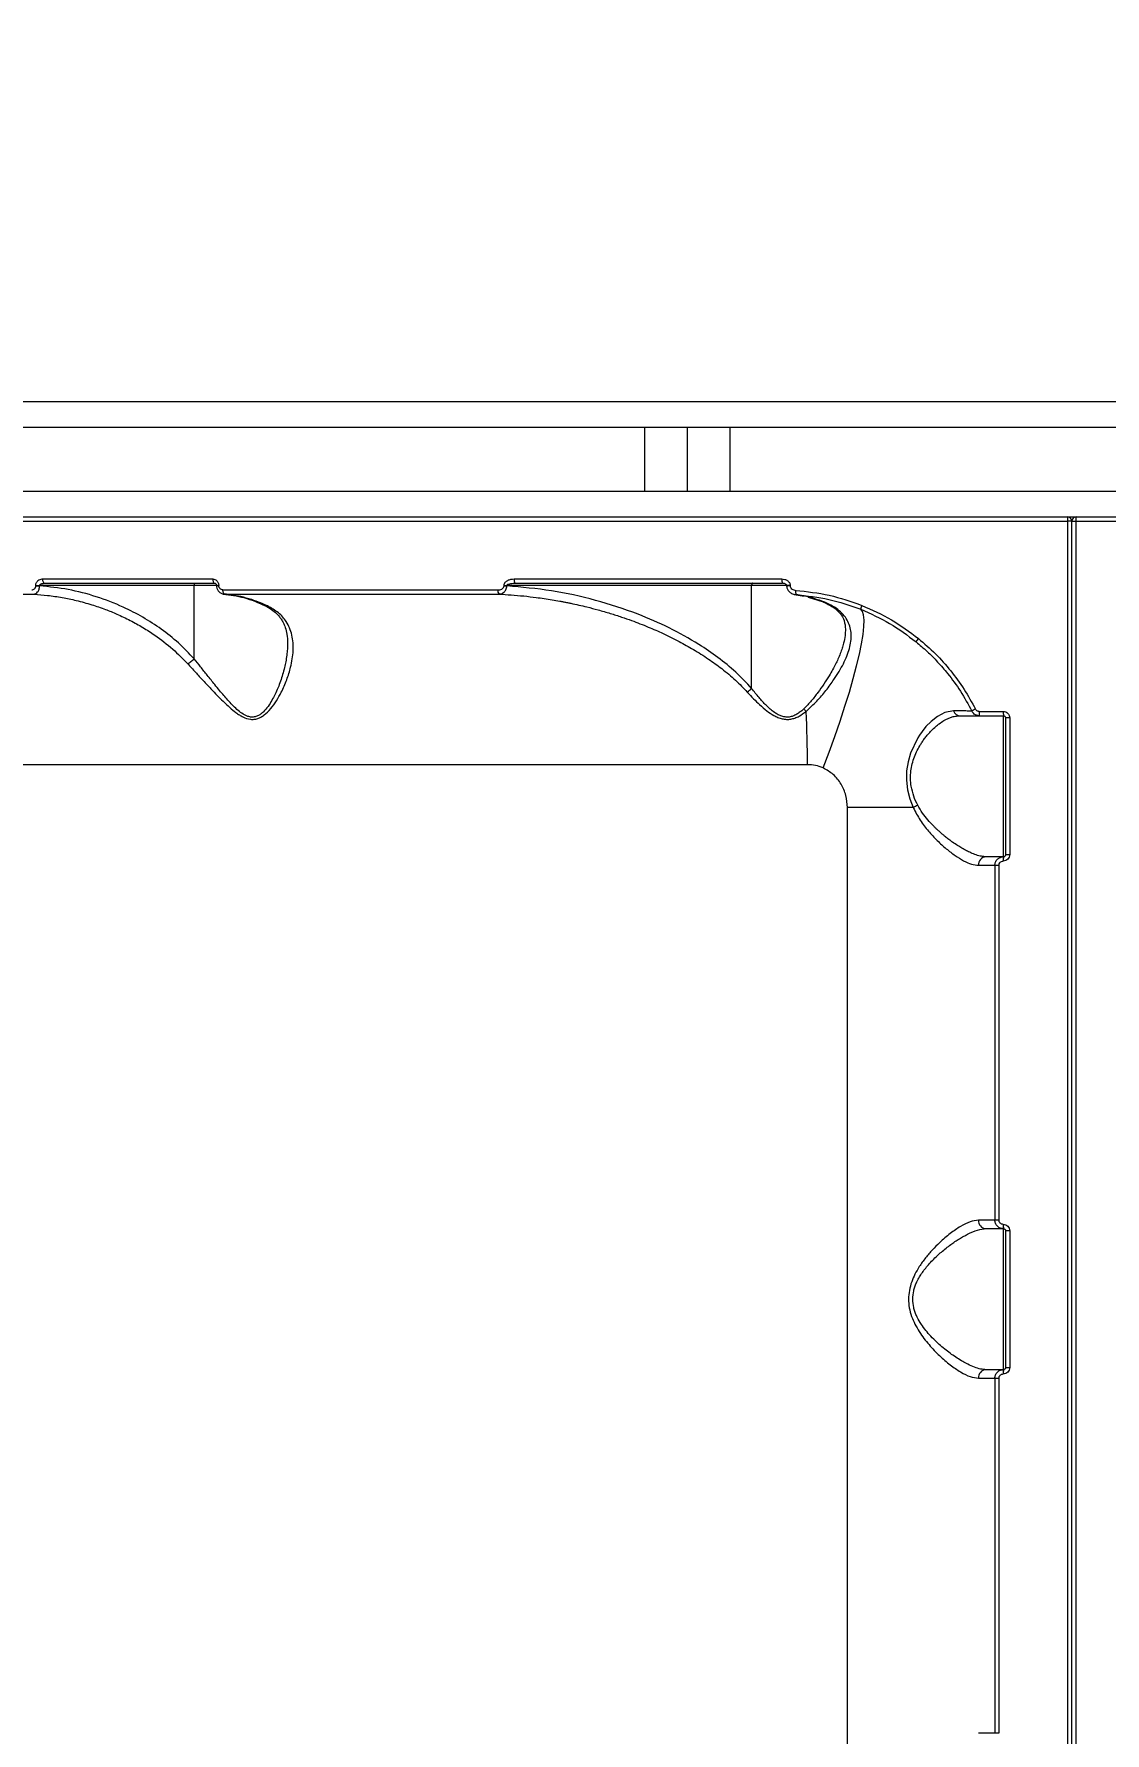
# Model space of a CAD drawing. Header units: millimetres. Extents: x -8045 to 6871, y -5915 to 5473.
# Drawn here: x -2169.6 to -1919, y 258.3 to 655.8 of the extents above; entities that cross this region are included whole.
import ezdxf

# ---------------------------------------------------------------- set-up
doc = ezdxf.new("R2010")
doc.units = ezdxf.units.MM
for name, color, linetype in [('DIKOM_ОБЪЕКТ', 7, 'Continuous'), ('DIKOM_РАЗМЕР_ЗОНА', 7, 'Continuous'), ('DIKOM_РАЗМЕР_ОБЪЕКТА', 7, 'Continuous')]:
    doc.layers.add(name, color=color, linetype=linetype)
doc.styles.add('style1', font='arial.ttf', dxfattribs={"width": 0.8})
doc.dimstyles.new('1-50', dxfattribs={"dimtxt": 300, "dimasz": 200, "dimexe": 100, "dimexo": 0, "dimgap": 100, "dimtad": 1, "dimtxsty": 'style1', "dimcen": 200, "dimclrd": 7, "dimclre": 7, "dimclrt": 7, "dimadec": 1, "dimazin": 2, "dimtfac": 1, "dimtmove": 0, "dimatfit": 2, "dimfxl": 0, "dimlwd": 25, "dimlwe": 18, "dimarcsym": 0})

# ---------------------------------------------------------------- blocks, each defined once
blk = doc.blocks.new('*D10')
at = {"layer": 'Defpoints', "color": 0, "linetype": 'Continuous', "transparency": 16777216}
for p in [(-1653.81, 3474.95), (-5616.46, -3083.4), (491.01, -3083.4)]:
    blk.add_point(p, dxfattribs=at)
at = {"layer": 'DIKOM_РАЗМЕР_ОБЪЕКТА', "color": 7, "linetype": 'Continuous', "lineweight": 18, "transparency": 16777216}
for p, q in [((-1653.81, 3474.95), (-5716.46, 3474.95)), ((491.01, -3083.4), (-5716.46, -3083.4))]:
    blk.add_line(p, q, dxfattribs=at)
at = {"layer": 'DIKOM_РАЗМЕР_ОБЪЕКТА', "color": 7, "linetype": 'Continuous', "lineweight": 25, "transparency": 16777216}
blk.add_line((-5616.46, 3274.95), (-5616.46, -2883.4), dxfattribs=at)
at = {"layer": 'DIKOM_РАЗМЕР_ОБЪЕКТА', "color": 7, "linetype": 'Continuous', "transparency": 16777216}
for points in [[(-5649.79, 3274.95), (-5583.12, 3274.95), (-5616.46, 3474.95)], [(-5649.79, -2883.4), (-5583.12, -2883.4), (-5616.46, -3083.4)]]:
    blk.add_solid(points, dxfattribs=at)
at = {"layer": 'DIKOM_РАЗМЕР_ОБЪЕКТА', "color": 7, "linetype": 'Continuous', "lineweight": 15, "transparency": 16777216, "insert": (-5869.63, -1326.86), "char_height": 300, "attachment_point": 5, "rotation": 90, "style": 'style1'}
blk.add_mtext('6550', dxfattribs=at)
blk = doc.blocks.new('*D12')
at = {"layer": 'Defpoints', "color": 0, "transparency": 16777216}
for p in [(-2189.61, 5472.65), (-7595.21, -5084.97), (-495.58, -5084.97)]:
    blk.add_point(p, dxfattribs=at)
at = {"layer": 'DIKOM_РАЗМЕР_ЗОНА', "color": 7, "lineweight": 18, "transparency": 16777216}
for p, q in [((-2189.61, 5472.65), (-7695.21, 5472.65)), ((-495.58, -5084.97), (-7695.21, -5084.97))]:
    blk.add_line(p, q, dxfattribs=at)
at = {"layer": 'DIKOM_РАЗМЕР_ЗОНА', "color": 7, "lineweight": 25, "transparency": 16777216}
blk.add_line((-7595.21, 5272.65), (-7595.21, -4884.97), dxfattribs=at)
at = {"layer": 'DIKOM_РАЗМЕР_ЗОНА', "color": 7, "transparency": 16777216}
for points in [[(-7628.55, 5272.65), (-7561.88, 5272.65), (-7595.21, 5472.65)], [(-7628.55, -4884.97), (-7561.88, -4884.97), (-7595.21, -5084.97)]]:
    blk.add_solid(points, dxfattribs=at)
at = {"layer": 'DIKOM_РАЗМЕР_ЗОНА', "color": 7, "transparency": 16777216, "insert": (-7848.38, -1452.59), "char_height": 300, "attachment_point": 5, "rotation": 90, "style": 'style1'}
blk.add_mtext('10550', dxfattribs=at)

msp = doc.modelspace()

# ---------------------------------------------------------------- linework, layer by layer
at = {"layer": 'DIKOM_ОБЪЕКТ', "color": 7, "linetype": 'Continuous', "lineweight": 15}
for p, q in [((-2266.813, 569.843), (-1586.813, 569.843)), ((-2187.076, 563.843), (-2026.813, 563.843)), ((-2026.813, 563.843), (-2026.813, 548.843)), ((-2026.813, 563.843), (-2016.813, 563.843)), ((-2016.813, 563.843), (-2016.813, 548.843)), ((-2016.813, 563.843), (-2006.813, 563.843)), ((-2006.813, 563.843), (-2006.813, 548.843)), ((-2006.813, 563.843), (-1846.813, 563.843)), ((-2187.076, 548.843), (-2026.813, 548.843)), ((-2026.813, 548.843), (-2016.813, 548.843)), ((-2016.813, 548.843), (-2006.813, 548.843)), ((-2006.813, 548.843), (-1846.813, 548.843)), ((-2346.813, 541.843), (-1927.815, 541.843)), ((-2326.813, 542.843), (-1526.813, 542.843)), ((-1927.815, 541.843), (-1927.815, 57.843)), ((-1927.313, 541.843), (-1927.815, 541.843)), ((-1926.813, 541.843), (-1927.313, 541.843)), ((-1926.813, 541.843), (-1926.313, 541.843)), ((-1926.813, 57.843), (-1926.813, 541.843)), ((-1926.313, 541.843), (-1925.811, 541.843)), ((-1925.811, 57.843), (-1925.811, 541.843)), ((-1925.811, 541.843), (-1506.813, 541.843)), ((-2235.48, 524.786), (-2169.648, 524.786)), ((-2169.22, 526.739), (-2169.22, 526.843)), ((-2169.22, 526.843), (-2168.32, 526.843)), ((-2169.22, 526.739), (-2168.32, 526.739)), ((-2132.166, 526.843), (-2168.32, 526.843)), ((-2168.32, 526.843), (-2168.32, 526.739)), ((-2167.698, 528.343), (-2127.835, 528.343)), ((-2132.166, 509.683), (-2132.166, 526.843)), ((-2126.943, 526.843), (-2132.166, 526.843)), ((-2126.943, 526.843), (-2126.943, 526.81)), ((-2126.943, 526.843), (-2126.418, 526.843)), ((-2126.943, 526.81), (-2126.418, 526.81)), ((-2126.418, 526.81), (-2126.418, 526.843)), ((-2125.446, 525.783), (-2061.125, 525.783)), ((-2125.008, 524.786), (-2125.394, 524.875)), ((-2125.008, 524.786), (-2060.828, 524.786)), ((-2059.665, 526.721), (-2059.665, 526.843)), ((-2059.665, 526.843), (-2059.018, 526.843)), ((-2059.665, 526.721), (-2059.018, 526.721)), ((-2001.729, 526.843), (-2059.018, 526.843)), ((-2059.018, 526.843), (-2059.018, 526.721)), ((-2057.325, 528.343), (-1994.659, 528.343)), ((-2001.729, 502.73), (-2001.729, 526.843)), ((-1993.56, 526.843), (-2001.729, 526.843)), ((-1993.56, 526.843), (-1993.56, 526.749)), ((-1992.717, 526.843), (-1993.56, 526.843)), ((-1992.717, 526.749), (-1993.56, 526.749)), ((-1992.717, 526.749), (-1992.717, 526.843)), ((-1991.774, 524.774), (-1991.343, 524.675)), ((-1991.758, 524.703), (-1989.476, 524.307)), ((-1988.493, 524.113), (-1985.019, 522.97)), ((-2132.166, 509.679), (-2132.166, 509.683)), ((-1948.478, 497.343), (-1942.851, 497.343)), ((-1948.426, 496.343), (-1942.813, 496.343)), ((-1942.813, 463.343), (-1942.813, 496.343)), ((-1941.348, 495.843), (-1942.313, 495.843)), ((-1942.313, 495.843), (-1942.313, 463.843)), ((-1941.348, 495.843), (-1941.348, 463.843)), ((-1988.661, 484.893), (-2308.813, 484.893)), ((-1979.315, 124.843), (-1979.315, 474.843)), ((-1963.906, 474.843), (-1979.315, 474.843)), ((-1948.67, 461.343), (-1944.813, 461.343)), ((-1944.813, 461.343), (-1943.853, 461.343)), ((-1944.813, 461.343), (-1944.813, 378.343)), ((-1943.853, 461.343), (-1943.853, 378.343)), ((-1942.313, 463.843), (-1941.348, 463.843)), ((-1944.813, 378.343), (-1948.67, 378.343)), ((-1943.853, 378.343), (-1944.813, 378.343)), ((-1942.813, 343.343), (-1942.813, 376.343)), ((-1941.348, 375.843), (-1942.313, 375.843)), ((-1942.313, 375.843), (-1942.313, 343.843)), ((-1941.348, 375.843), (-1941.348, 343.843)), ((-1942.313, 343.843), (-1941.348, 343.843)), ((-1948.67, 341.343), (-1944.813, 341.343)), ((-1944.813, 341.343), (-1943.853, 341.343)), ((-1944.813, 341.343), (-1944.813, 258.343)), ((-1943.853, 341.343), (-1943.853, 258.343)), ((-1944.813, 258.343), (-1948.67, 258.343)), ((-1943.853, 258.343), (-1944.813, 258.343))]:
    msp.add_line(p, q, dxfattribs=at)
at = {"layer": 'DIKOM_ОБЪЕКТ', "color": 7, "linetype": 'Continuous', "lineweight": 15, "flags": 128}
for points in [[(-2167.698, 528.343), (-2167.687, 528.148), (-2167.654, 527.96), (-2167.601, 527.787), (-2167.53, 527.636), (-2167.443, 527.511), (-2167.344, 527.419), (-2167.237, 527.362), (-2167.125, 527.343)], [(-2127.835, 528.343), (-2127.825, 528.148), (-2127.798, 527.96), (-2127.754, 527.787), (-2127.695, 527.636), (-2127.622, 527.511), (-2127.539, 527.419), (-2127.449, 527.362), (-2127.356, 527.343)], [(-2125.008, 524.786), (-2125.095, 524.817), (-2125.178, 524.881), (-2125.254, 524.978), (-2125.319, 525.102), (-2125.373, 525.25), (-2125.413, 525.417), (-2125.438, 525.597), (-2125.446, 525.783)], [(-2057.325, 528.343), (-2057.319, 528.148), (-2057.301, 527.96), (-2057.272, 527.787), (-2057.234, 527.636), (-2057.186, 527.511), (-2057.133, 527.419), (-2057.075, 527.362), (-2057.014, 527.343)], [(-2001.564, 527.343), (-2001.596, 527.333), (-2001.627, 527.305), (-2001.656, 527.258), (-2001.681, 527.196), (-2001.702, 527.12), (-2001.717, 527.034), (-2001.726, 526.94), (-2001.729, 526.843)], [(-1985.019, 484.133), (-1983.612, 487.827), (-1982.28, 491.484), (-1981.034, 495.069), (-1979.889, 498.546), (-1978.854, 501.88), (-1977.94, 505.04), (-1977.156, 507.993), (-1976.51, 510.71), (-1976.008, 513.165), (-1975.655, 515.333), (-1975.455, 517.193), (-1975.409, 518.727), (-1975.519, 519.92), (-1975.782, 520.759), (-1976.197, 521.236)], [(-1985.017, 522.969), (-1984.886, 522.919), (-1984.635, 522.889)], [(-1954.501, 497.468), (-1956.505, 497.1), (-1958.259, 496.196), (-1959.748, 495.015), (-1960.935, 493.786), (-1961.827, 492.669), (-1962.446, 491.779), (-1962.808, 491.203), (-1962.899, 491.053), (-1962.922, 491.014), (-1962.928, 491.003), (-1962.93, 491.001), (-1962.93, 491), (-1962.93, 490.999), (-1962.93, 490.999), (-1962.93, 490.999), (-1962.93, 490.999), (-1962.93, 490.999), (-1962.93, 490.999), (-1964.546, 487.56), (-1965.129, 485.577), (-1965.476, 483.46), (-1965.53, 481.254), (-1965.265, 479.04), (-1964.701, 476.882), (-1963.906, 474.843)]]:
    msp.add_lwpolyline(points, dxfattribs=at)
at = {"layer": 'DIKOM_ОБЪЕКТ', "color": 7, "linetype": 'Continuous', "lineweight": 15}
for centre, radius, start, end in [((-1827.433, 542.103), 100.382, 179.57801, 180.14878), ((-1927.813, 541.843), 1, 0, 90), ((-1925.813, 541.843), 1, 90, 180), ((-2026.192, 542.103), 100.382, 359.85122, 0.42199), ((-2059.98, 525.58), 1.162, 169.97051, 223.14125), ((-1992.99, 528.099), 1.686, 171.69514, 206.65639), ((-1989.481, 525.321), 1.97, 169.7938, 199.13796), ((-1973.818, 521.079), 2.384, 152.93166, 176.21693), ((-1960.105, 511.989), 3.551, 137.19452, 152.54473), ((-2007.711, 508.864), 8.568, 305.40457, 314.27913), ((-1984.537, 501.554), 6.106, 215.6658, 223.25379), ((-2224.978, 485.015), 236.318, 359.97034, 2.99695), ((-1952.858, 498.103), 1.761, 201.14767, 268.1628), ((-1945.202, 489.153), 9.681, 115.51025, 121.14858), ((-1943.588, 497.094), 4.896, 177.08453, 188.82489), ((-1936.271, 497.094), 6.585, 177.83341, 186.54922), ((-1959.96, 468.492), 7.477, 112.83033, 121.85716), ((-1946.762, 461.434), 1.911, 93.04374, 182.75318), ((-1936.272, 462.592), 6.584, 173.45013, 182.16697), ((-1946.762, 378.251), 1.911, 177.24582, 266.95726), ((-1936.273, 377.094), 6.583, 177.83234, 186.55055), ((-1946.762, 341.434), 1.911, 93.04451, 182.75327), ((-1936.272, 342.592), 6.584, 173.45015, 182.16708)]:
    msp.add_arc(centre, radius, start, end, dxfattribs=at)
for points, knots in [([(-2170.185, 525.783), (-2170.071, 525.794), (-2169.842, 525.816), (-2169.577, 525.974), (-2169.403, 526.16), (-2169.302, 526.332), (-2169.232, 526.528), (-2169.224, 526.669), (-2169.22, 526.739)], [0, 0, 0, 0, 0.2487672, 0.4982699, 0.6262962, 0.7492527, 0.8753061, 1, 1, 1, 1]), ([(-2169.648, 524.786), (-2169.497, 524.813), (-2169.188, 524.87), (-2168.835, 525.202), (-2168.599, 525.578), (-2168.454, 525.924), (-2168.351, 526.318), (-2168.33, 526.598), (-2168.32, 526.739)], [0, 0, 0, 0, 0.232347, 0.4741847, 0.6010994, 0.7316448, 0.8645997, 1, 1, 1, 1]), ([(-2169.648, 524.786), (-2168.59, 524.704), (-2166.374, 524.532), (-2163.078, 524.033), (-2159.615, 523.313), (-2156.246, 522.389), (-2153.074, 521.3), (-2150.069, 520.078), (-2147.135, 518.68), (-2144.173, 517.031), (-2140.809, 514.855), (-2137.215, 512.107), (-2134.814, 509.664), (-2133.669, 508.5)], [0, 0, 0, 0, 0.0794204, 0.1663987, 0.2491837, 0.3436995, 0.4269135, 0.4989166, 0.5848865, 0.6680879, 0.7497659, 0.8807269, 1, 1, 1, 1]), ([(-2169.22, 526.843), (-2169.213, 526.952), (-2169.199, 527.173), (-2169.088, 527.478), (-2168.926, 527.748), (-2168.653, 528.038), (-2168.238, 528.289), (-2167.878, 528.325), (-2167.698, 528.343)], [0, 0, 0, 0, 0.1238227, 0.250597, 0.37327, 0.50156, 0.7509902, 1, 1, 1, 1]), ([(-2168.32, 526.843), (-2168.318, 526.867), (-2168.312, 526.917), (-2168.254, 527.02), (-2168.091, 527.155), (-2167.703, 527.308), (-2167.356, 527.329), (-2167.125, 527.343)], [0, 0, 0, 0, 0.0515158, 0.1084735, 0.2507366, 0.5004366, 1, 1, 1, 1]), ([(-2132.166, 509.679), (-2133.369, 510.939), (-2135.765, 513.447), (-2139.825, 516.651), (-2144.143, 519.45), (-2149.205, 522.061), (-2155.037, 524.301), (-2161.602, 526.017), (-2166.084, 526.499), (-2168.32, 526.739)], [0, 0, 0, 0, 0.1253589, 0.2497317, 0.3744929, 0.5004037, 0.6664966, 0.8335811, 1, 1, 1, 1]), ([(-2167.125, 527.343), (-2160.669, 527.343), (-2147.757, 527.343), (-2134.157, 527.343), (-2127.356, 527.343)], [0, 0, 0, 0, 0.5000009, 1, 1, 1, 1]), ([(-2132.003, 527.343), (-2132.025, 527.335), (-2132.067, 527.32), (-2132.12, 527.204), (-2132.158, 527.039), (-2132.163, 526.908), (-2132.166, 526.843)], [0, 0, 0, 0, 0.2499934, 0.5000075, 0.750009, 1, 1, 1, 1]), ([(-2127.835, 528.343), (-2127.656, 528.322), (-2127.298, 528.28), (-2126.905, 528.002), (-2126.662, 527.703), (-2126.525, 527.438), (-2126.435, 527.148), (-2126.424, 526.944), (-2126.418, 526.843)], [0, 0, 0, 0, 0.2500129, 0.4992082, 0.6251713, 0.7495165, 0.8750467, 1, 1, 1, 1]), ([(-2127.532, 527.413), (-2127.448, 527.401), (-2127.285, 527.378), (-2127.089, 527.241), (-2126.963, 527.056), (-2126.95, 526.914), (-2126.943, 526.843)], [0, 0, 0, 0, 0.2746218, 0.5302939, 0.7654114, 1, 1, 1, 1]), ([(-2126.943, 526.81), (-2126.923, 526.598), (-2126.883, 526.16), (-2126.55, 525.554), (-2126.034, 525.055), (-2125.593, 524.907), (-2125.369, 524.832)], [0, 0, 0, 0, 0.2305262, 0.4766608, 0.7338579, 1, 1, 1, 1]), ([(-2125.446, 525.783), (-2125.569, 525.797), (-2125.814, 525.826), (-2126.083, 526.018), (-2126.25, 526.222), (-2126.344, 526.403), (-2126.407, 526.601), (-2126.414, 526.74), (-2126.418, 526.81)], [0, 0, 0, 0, 0.2499364, 0.4991617, 0.6254183, 0.7495326, 0.8753945, 1, 1, 1, 1]), ([(-2125.361, 524.798), (-2123.735, 524.596), (-2120.358, 524.178), (-2117.145, 522.779), (-2115.479, 522.054)], [0, 0, 0, 0, 0.481696, 1, 1, 1, 1]), ([(-2115.011, 522.027), (-2115.546, 522.271), (-2116.764, 522.826), (-2118.85, 523.58), (-2121.138, 524.206), (-2123.246, 524.602), (-2124.495, 524.732), (-2125.008, 524.786)], [0, 0, 0, 0, 0.1659241, 0.3773745, 0.6331773, 0.8496452, 1, 1, 1, 1]), ([(-2061.125, 525.783), (-2060.969, 525.791), (-2060.658, 525.808), (-2060.279, 525.936), (-2060.006, 526.1), (-2059.828, 526.267), (-2059.692, 526.475), (-2059.674, 526.641), (-2059.665, 526.721)], [0, 0, 0, 0, 0.2485427, 0.4980224, 0.6296769, 0.7488727, 0.8788334, 1, 1, 1, 1]), ([(-2060.828, 524.786), (-2060.639, 524.809), (-2060.251, 524.858), (-2059.791, 525.135), (-2059.458, 525.471), (-2059.236, 525.812), (-2059.064, 526.236), (-2059.034, 526.557), (-2059.018, 526.721)], [0, 0, 0, 0, 0.219802, 0.450713, 0.574974, 0.7070867, 0.8496705, 1, 1, 1, 1]), ([(-2060.828, 524.786), (-2059.892, 524.735), (-2057.957, 524.631), (-2055.051, 524.371), (-2051.853, 524.001), (-2049.039, 523.584), (-2047.076, 523.241), (-2046.209, 523.081), (-2045.827, 523.007), (-2045.439, 522.935), (-2045.179, 522.877), (-2045.046, 522.856), (-2045.039, 522.854), (-2045.017, 522.85), (-2044.934, 522.833), (-2044.612, 522.769), (-2043.041, 522.445), (-2040.657, 521.905), (-2037.575, 521.101), (-2034.863, 520.316), (-2032.249, 519.479), (-2029.276, 518.44), (-2026.037, 517.182), (-2022.328, 515.556), (-2018.8, 513.813), (-2015.246, 511.829), (-2011.905, 509.715), (-2008.601, 507.316), (-2005.531, 504.768), (-2003.647, 502.813), (-2002.747, 501.88)], [0, 0, 0, 0, 0.0443908, 0.0917353, 0.1380758, 0.1967856, 0.2262663, 0.2323181, 0.2384539, 0.244676, 0.2509841, 0.2509955, 0.251074, 0.2512845, 0.2520642, 0.2550695, 0.2668444, 0.3278528, 0.3705331, 0.4172074, 0.4610559, 0.4999176, 0.565543, 0.6245757, 0.6901526, 0.7500624, 0.8151014, 0.8747085, 0.940202, 1, 1, 1, 1]), ([(-2059.665, 526.843), (-2059.661, 526.908), (-2059.653, 527.041), (-2059.572, 527.293), (-2059.324, 527.681), (-2058.79, 528.053), (-2058.073, 528.299), (-2057.574, 528.328), (-2057.325, 528.343)], [0, 0, 0, 0, 0.0621813, 0.1260168, 0.2514023, 0.5007848, 0.7504651, 1, 1, 1, 1]), ([(-2059.018, 526.843), (-2059.017, 526.856), (-2059.014, 526.884), (-2058.983, 526.943), (-2058.859, 527.057), (-2058.545, 527.178), (-2057.91, 527.314), (-2057.372, 527.331), (-2057.014, 527.343)], [0, 0, 0, 0, 0.0186342, 0.0391379, 0.0905055, 0.2500046, 0.5002653, 1, 1, 1, 1]), ([(-2001.729, 502.73), (-2002.941, 504.025), (-2005.391, 506.644), (-2009.574, 510.022), (-2014.748, 513.567), (-2020.984, 517.009), (-2029.059, 520.535), (-2038.243, 523.505), (-2048.528, 525.785), (-2055.518, 526.409), (-2059.018, 526.721)], [0, 0, 0, 0, 0.0819744, 0.1657279, 0.2500106, 0.3755459, 0.500262, 0.6658807, 0.8326613, 1, 1, 1, 1]), ([(-2057.014, 527.343), (-2050.178, 527.343), (-2036.506, 527.343), (-2015.63, 527.343), (-2001.541, 527.343), (-1994.497, 527.343)], [0, 0, 0, 0, 0.3333142, 0.6666809, 1, 1, 1, 1]), ([(-1994.659, 528.343), (-1994.434, 528.326), (-1993.986, 528.291), (-1993.461, 528.049), (-1993.109, 527.764), (-1992.896, 527.496), (-1992.747, 527.186), (-1992.727, 526.957), (-1992.717, 526.843)], [0, 0, 0, 0, 0.2492852, 0.4985392, 0.6273814, 0.7492887, 0.8745301, 1, 1, 1, 1]), ([(-1994.557, 527.413), (-1994.413, 527.39), (-1994.143, 527.347), (-1993.847, 527.204), (-1993.678, 527.065), (-1993.603, 526.976), (-1993.569, 526.907), (-1993.56, 526.865), (-1993.56, 526.85), (-1993.56, 526.843)], [0, 0, 0, 0, 0.3557669, 0.667579, 0.7932993, 0.8887601, 0.9519167, 0.9758627, 1, 1, 1, 1]), ([(-1993.56, 526.749), (-1993.544, 526.576), (-1993.508, 526.171), (-1993.172, 525.564), (-1992.563, 525.009), (-1992.026, 524.83), (-1991.743, 524.736)], [0, 0, 0, 0, 0.1768583, 0.4169608, 0.6928252, 1, 1, 1, 1]), ([(-1992.717, 526.749), (-1992.71, 526.673), (-1992.697, 526.517), (-1992.563, 526.233), (-1992.289, 525.951), (-1991.875, 525.735), (-1991.572, 525.692), (-1991.42, 525.67)], [0, 0, 0, 0, 0.122747, 0.2512065, 0.5009047, 0.750262, 1, 1, 1, 1]), ([(-1991.42, 525.67), (-1988.778, 525.39), (-1983.493, 524.829), (-1978.458, 523.052), (-1975.941, 522.164)], [0, 0, 0, 0, 0.4999999, 1, 1, 1, 1]), ([(-2133.669, 508.5), (-2133.075, 507.852), (-2131.88, 506.549), (-2130.066, 504.576), (-2128.368, 502.753), (-2126.822, 501.132), (-2125.366, 499.668), (-2123.922, 498.312), (-2122.635, 497.249), (-2121.6, 496.533), (-2120.485, 495.895), (-2119.305, 495.486), (-2118.12, 495.475), (-2117.286, 495.664), (-2116.501, 496.02), (-2115.435, 496.731), (-2114.181, 498.013), (-2112.88, 499.843), (-2111.597, 502.124), (-2110.445, 504.766), (-2109.63, 507.39), (-2109.173, 509.652), (-2108.976, 511.551), (-2108.991, 513.417), (-2109.25, 515.202), (-2109.78, 516.869), (-2110.519, 518.273), (-2111.417, 519.437), (-2112.74, 520.748), (-2114.101, 521.514), (-2115.011, 522.027)], [0, 0, 0, 0, 0.0414693, 0.0834117, 0.1246537, 0.1569922, 0.1872219, 0.2206032, 0.2496181, 0.2661071, 0.2811092, 0.3124969, 0.3280552, 0.3440087, 0.3590839, 0.3755953, 0.4150538, 0.4578417, 0.5006764, 0.5629603, 0.6249171, 0.6667756, 0.7084904, 0.7497057, 0.7931825, 0.8347097, 0.8746291, 0.9063807, 0.937352, 1, 1, 1, 1]), ([(-2115.572, 522.079), (-2115.04, 521.798), (-2114.017, 521.258), (-2112.958, 520.359), (-2112.24, 519.569), (-2111.73, 518.857), (-2111.264, 518.05), (-2110.796, 516.912), (-2110.398, 515.338), (-2110.343, 514.028), (-2110.313, 513.308)], [0, 0, 0, 0, 0.1420638, 0.2731553, 0.3722516, 0.4427818, 0.5317638, 0.6545307, 0.8100804, 1, 1, 1, 1]), ([(-2115.538, 522.087), (-2115.533, 522.083), (-2115.457, 522.03), (-2115.279, 522.001), (-2115.098, 522.019), (-2115.011, 522.027)], [0, 0, 0, 0, 0.0354197, 0.5343008, 1, 1, 1, 1]), ([(-1984.635, 522.889), (-1985.736, 523.3), (-1987.938, 524.119), (-1990.208, 524.49), (-1991.343, 524.675)], [0, 0, 0, 0, 0.5003665, 1, 1, 1, 1]), ([(-1991.343, 524.675), (-1988.756, 524.4), (-1983.585, 523.85), (-1978.659, 522.108), (-1976.197, 521.236)], [0, 0, 0, 0, 0.5000398, 1, 1, 1, 1]), ([(-1988.984, 497.37), (-1988.129, 498.158), (-1986.425, 499.729), (-1984.3, 502.275), (-1982.122, 505.219), (-1980.138, 508.541), (-1978.703, 512.112), (-1978.327, 514.894), (-1978.61, 516.95), (-1979.136, 518.396), (-1979.99, 519.734), (-1981.189, 520.94), (-1982.709, 522.017), (-1983.992, 522.598), (-1984.635, 522.889)], [0, 0, 0, 0, 0.0840991, 0.1677807, 0.2511688, 0.3756199, 0.5002055, 0.6249123, 0.6871347, 0.7497606, 0.8121201, 0.8747298, 0.9373034, 1, 1, 1, 1]), ([(-1985.019, 522.97), (-1984.183, 522.577), (-1982.5, 521.787), (-1980.937, 520.31), (-1979.948, 518.634), (-1979.831, 517.263), (-1979.772, 516.569)], [0, 0, 0, 0, 0.2439164, 0.491012, 0.7425867, 1, 1, 1, 1]), ([(-1976.197, 521.236), (-1973.899, 520.216), (-1969.302, 518.174), (-1965.271, 515.142), (-1963.256, 513.626)], [0, 0, 0, 0, 0.5000068, 1, 1, 1, 1]), ([(-1975.941, 522.164), (-1973.592, 521.123), (-1968.893, 519.041), (-1964.771, 515.948), (-1962.71, 514.402)], [0, 0, 0, 0, 0.4999993, 1, 1, 1, 1]), ([(-2110.317, 513.323), (-2110.324, 512.865), (-2110.339, 511.947), (-2110.489, 510.491), (-2110.716, 509.051), (-2111.042, 507.522), (-2111.446, 506.009), (-2111.954, 504.434), (-2112.551, 502.86), (-2113.224, 501.354), (-2113.997, 499.881), (-2114.859, 498.515), (-2115.758, 497.417), (-2116.604, 496.69), (-2117.327, 496.257), (-2118.114, 496.011), (-2118.962, 496.005), (-2119.947, 496.277), (-2121.032, 496.893), (-2122.17, 497.818), (-2123.253, 498.871), (-2124.276, 499.973), (-2125.262, 501.104), (-2126.278, 502.315), (-2127.561, 503.886), (-2129.039, 505.738), (-2130.646, 507.766), (-2131.663, 509.049), (-2132.166, 509.683)], [0, 0, 0, 0, 0.0414966, 0.0831463, 0.1285161, 0.1672036, 0.2150622, 0.2584147, 0.3019507, 0.3501332, 0.3891558, 0.4326059, 0.4764043, 0.4998049, 0.5204676, 0.5428796, 0.5643489, 0.5851807, 0.6181209, 0.6520257, 0.6860446, 0.7205366, 0.7532602, 0.7865507, 0.8261853, 0.8886529, 0.9449941, 1, 1, 1, 1]), ([(-1979.784, 516.598), (-1979.797, 516.107), (-1979.826, 515.035), (-1980.134, 513.527), (-1980.541, 512.107), (-1980.984, 510.867), (-1981.506, 509.625), (-1982.103, 508.368), (-1982.779, 507.082), (-1983.673, 505.532), (-1984.808, 503.747), (-1986.204, 501.783), (-1987.729, 499.828), (-1988.907, 498.606), (-1989.497, 497.994)], [0, 0, 0, 0, 0.0878152, 0.1914636, 0.2561029, 0.3235042, 0.3936859, 0.4553381, 0.5225682, 0.5953803, 0.6963869, 0.797738, 0.8987182, 1, 1, 1, 1]), ([(-1963.256, 513.626), (-1962.39, 512.892), (-1960.634, 511.405), (-1958.168, 508.918), (-1955.513, 505.851), (-1952.738, 502.068), (-1951.068, 499.009), (-1950.21, 497.439)], [0, 0, 0, 0, 0.1627794, 0.3298999, 0.5013857, 0.744012, 1, 1, 1, 1]), ([(-1962.71, 514.402), (-1961.357, 513.235), (-1958.652, 510.903), (-1955.102, 506.887), (-1951.929, 502.576), (-1950.224, 499.453), (-1949.372, 497.891)], [0, 0, 0, 0, 0.250712, 0.5013196, 0.7506733, 1, 1, 1, 1]), ([(-2133.669, 508.5), (-2133.557, 508.567), (-2133.329, 508.702), (-2132.935, 508.994), (-2132.534, 509.326), (-2132.288, 509.563), (-2132.166, 509.679)], [0, 0, 0, 0, 0.2457916, 0.4999757, 0.7542193, 1, 1, 1, 1]), ([(-2002.747, 501.88), (-2002.262, 501.356), (-2001.333, 500.352), (-1999.808, 498.863), (-1998.255, 497.521), (-1996.801, 496.523), (-1995.6, 495.93), (-1994.6, 495.599), (-1993.579, 495.455), (-1992.556, 495.524), (-1991.567, 495.794), (-1990.33, 496.355), (-1989.518, 496.968), (-1988.984, 497.37)], [0, 0, 0, 0, 0.1303945, 0.2497841, 0.3846434, 0.4985844, 0.5640631, 0.6239005, 0.6868311, 0.7491257, 0.8092725, 0.8746312, 1, 1, 1, 1]), ([(-1989.497, 497.994), (-1989.727, 497.781), (-1990.187, 497.354), (-1990.966, 496.784), (-1991.805, 496.328), (-1992.724, 496.04), (-1993.521, 495.995), (-1994.17, 496.084), (-1994.789, 496.246), (-1995.55, 496.576), (-1996.834, 497.375), (-1998.347, 498.74), (-2000.091, 500.659), (-2001.161, 502.012), (-2001.729, 502.73)], [0, 0, 0, 0, 0.0628058, 0.1254875, 0.1916232, 0.2509314, 0.3130947, 0.3445777, 0.3769168, 0.4357185, 0.5021094, 0.6647981, 0.8221297, 1, 1, 1, 1]), ([(-1950.21, 497.439), (-1950.263, 497.44), (-1950.37, 497.442), (-1951.233, 497.448), (-1952.547, 497.456), (-1953.848, 497.464), (-1954.501, 497.468)], [0, 0, 0, 0, 0.2512208, 0.5016612, 0.7500703, 1, 1, 1, 1]), ([(-1948.426, 496.343), (-1948.657, 496.366), (-1949.088, 496.409), (-1949.618, 496.709), (-1949.987, 497.058), (-1950.141, 497.321), (-1950.21, 497.439)], [0, 0, 0, 0, 0.3140427, 0.5854619, 0.8141539, 1, 1, 1, 1]), ([(-1948.478, 497.343), (-1948.57, 497.35), (-1948.754, 497.365), (-1949.008, 497.481), (-1949.228, 497.654), (-1949.324, 497.812), (-1949.372, 497.891)], [0, 0, 0, 0, 0.2509203, 0.5003438, 0.7503236, 1, 1, 1, 1]), ([(-1942.851, 497.343), (-1942.654, 497.32), (-1942.26, 497.275), (-1941.764, 496.929), (-1941.415, 496.433), (-1941.37, 496.04), (-1941.348, 495.843)], [0, 0, 0, 0, 0.2505838, 0.5002434, 0.7500283, 1, 1, 1, 1]), ([(-1964.396, 479.843), (-1964.47, 480.44), (-1964.619, 481.638), (-1964.506, 483.408), (-1964.174, 485.13), (-1963.65, 486.747), (-1962.98, 488.258), (-1962.314, 489.45), (-1961.691, 490.416), (-1961.118, 491.21), (-1960.434, 492.062), (-1959.606, 492.968), (-1958.716, 493.801), (-1957.738, 494.578), (-1956.713, 495.25), (-1955.703, 495.751), (-1954.727, 496.096), (-1953.836, 496.303), (-1953.211, 496.33), (-1952.915, 496.343)], [0, 0, 0, 0, 0.0623328, 0.1250557, 0.1852507, 0.2504926, 0.3130044, 0.3752675, 0.4139345, 0.4556706, 0.5004939, 0.5583341, 0.6248617, 0.6778265, 0.7500127, 0.8243231, 0.8744457, 0.9404656, 1, 1, 1, 1]), ([(-1952.915, 496.343), (-1952.233, 496.343), (-1950.871, 496.343), (-1949.496, 496.343), (-1948.592, 496.343), (-1948.481, 496.343), (-1948.426, 496.343)], [0, 0, 0, 0, 0.249514, 0.4982194, 0.7486999, 1, 1, 1, 1]), ([(-1942.813, 496.343), (-1942.774, 496.34), (-1942.701, 496.335), (-1942.578, 496.291), (-1942.472, 496.218), (-1942.394, 496.121), (-1942.331, 496.005), (-1942.32, 495.907), (-1942.313, 495.843)], [0, 0, 0, 0, 0.1476902, 0.2804467, 0.5003543, 0.6294573, 0.755835, 1, 1, 1, 1]), ([(-1985.019, 484.133), (-1985.605, 484.354), (-1986.781, 484.798), (-1988.033, 484.861), (-1988.661, 484.893)], [0, 0, 0, 0, 0.4987496, 1, 1, 1, 1]), ([(-1979.315, 474.843), (-1979.388, 475.806), (-1979.532, 477.732), (-1980.705, 480.404), (-1982.501, 482.72), (-1984.179, 483.662), (-1985.019, 484.133)], [0, 0, 0, 0, 0.2497493, 0.4995704, 0.7493102, 1, 1, 1, 1]), ([(-1962.861, 475.383), (-1963.2, 476.087), (-1963.878, 477.496), (-1964.223, 479.059), (-1964.396, 479.843)], [0, 0, 0, 0, 0.4991659, 1, 1, 1, 1]), ([(-1963.906, 474.843), (-1963.394, 473.841), (-1962.371, 471.839), (-1960.383, 469.321), (-1958.31, 467.094), (-1956.19, 465.18), (-1954.098, 463.578), (-1952.105, 462.353), (-1950.243, 461.514), (-1949.195, 461.4), (-1948.67, 461.343)], [0, 0, 0, 0, 0.1255201, 0.2508034, 0.3751274, 0.5003528, 0.6252704, 0.7505247, 0.8751656, 1, 1, 1, 1]), ([(-1946.863, 463.343), (-1947.22, 463.365), (-1947.935, 463.409), (-1949.152, 463.748), (-1950.332, 464.213), (-1951.471, 464.766), (-1952.497, 465.334), (-1953.582, 466), (-1954.412, 466.56), (-1955.029, 467.001), (-1955.397, 467.27), (-1955.916, 467.662), (-1956.386, 468.033), (-1956.739, 468.321), (-1957.023, 468.556), (-1957.441, 468.91), (-1958.017, 469.422), (-1958.564, 469.93), (-1959.402, 470.743), (-1960.488, 471.909), (-1961.806, 473.544), (-1962.507, 474.765), (-1962.861, 475.383)], [0, 0, 0, 0, 0.0822711, 0.1650637, 0.2495174, 0.3099105, 0.3747599, 0.4330561, 0.4996561, 0.5177723, 0.5386954, 0.5624277, 0.6062499, 0.6187131, 0.6225811, 0.6546892, 0.6901744, 0.7216985, 0.7492621, 0.8365988, 0.917354, 1, 1, 1, 1]), ([(-1942.813, 463.343), (-1942.862, 463.343), (-1942.959, 463.343), (-1943.766, 463.343), (-1945.003, 463.343), (-1946.243, 463.343), (-1946.863, 463.343)], [0, 0, 0, 0, 0.2499988, 0.4999997, 0.7499863, 1, 1, 1, 1]), ([(-1944.813, 461.343), (-1944.786, 461.597), (-1944.744, 461.984), (-1944.494, 462.449), (-1944.191, 462.825), (-1943.786, 463.115), (-1943.295, 463.307), (-1942.982, 463.33), (-1942.813, 463.343)], [0, 0, 0, 0, 0.2414433, 0.368738, 0.5000316, 0.7010074, 0.8383512, 1, 1, 1, 1]), ([(-1943.853, 461.343), (-1943.838, 461.474), (-1943.807, 461.736), (-1943.576, 462.068), (-1943.244, 462.298), (-1942.982, 462.328), (-1942.851, 462.343)], [0, 0, 0, 0, 0.2507548, 0.500103, 0.7499782, 1, 1, 1, 1]), ([(-1941.348, 463.843), (-1941.37, 463.645), (-1941.416, 463.251), (-1941.764, 462.756), (-1942.261, 462.41), (-1942.654, 462.365), (-1942.851, 462.343)], [0, 0, 0, 0, 0.2505446, 0.5001885, 0.7499596, 1, 1, 1, 1]), ([(-1942.313, 463.843), (-1942.32, 463.778), (-1942.33, 463.68), (-1942.394, 463.564), (-1942.472, 463.468), (-1942.578, 463.394), (-1942.701, 463.35), (-1942.774, 463.345), (-1942.813, 463.343)], [0, 0, 0, 0, 0.2443088, 0.3709595, 0.5000648, 0.7197502, 0.8524542, 1, 1, 1, 1]), ([(-1948.67, 378.343), (-1949.303, 378.261), (-1950.563, 378.099), (-1952.842, 376.934), (-1955.262, 375.273), (-1957.498, 373.359), (-1959.441, 371.407), (-1961.048, 369.543), (-1962.432, 367.627), (-1963.524, 365.742), (-1964.34, 363.876), (-1964.883, 361.917), (-1965.079, 359.857), (-1964.889, 357.796), (-1964.349, 355.833), (-1963.534, 353.962), (-1962.213, 351.677), (-1960.261, 349.136), (-1957.772, 346.56), (-1955.258, 344.409), (-1952.829, 342.744), (-1950.555, 341.584), (-1949.298, 341.423), (-1948.67, 341.343)], [0, 0, 0, 0, 0.0628388, 0.125033, 0.1875523, 0.2496611, 0.2915503, 0.3336361, 0.3744967, 0.4070904, 0.4371939, 0.4692328, 0.4998091, 0.5304202, 0.5624905, 0.5926583, 0.6253306, 0.6879393, 0.750117, 0.8127567, 0.8751684, 0.9376726, 1, 1, 1, 1]), ([(-1942.813, 376.343), (-1942.982, 376.355), (-1943.295, 376.378), (-1943.787, 376.57), (-1944.192, 376.862), (-1944.494, 377.237), (-1944.744, 377.702), (-1944.786, 378.089), (-1944.813, 378.343)], [0, 0, 0, 0, 0.1617648, 0.2992493, 0.5004103, 0.6315635, 0.7587389, 1, 1, 1, 1]), ([(-1942.851, 377.343), (-1942.983, 377.358), (-1943.245, 377.389), (-1943.576, 377.619), (-1943.808, 377.949), (-1943.838, 378.211), (-1943.853, 378.343)], [0, 0, 0, 0, 0.2507919, 0.5001469, 0.7499487, 1, 1, 1, 1]), ([(-1964.026, 359.843), (-1963.982, 360.502), (-1963.916, 361.483), (-1963.544, 362.737), (-1963.157, 363.732), (-1962.625, 364.778), (-1961.959, 365.849), (-1961.203, 366.888), (-1960.334, 367.935), (-1959.367, 368.978), (-1958.349, 369.969), (-1957.303, 370.903), (-1956.235, 371.782), (-1955.171, 372.59), (-1954.131, 373.321), (-1953.12, 373.976), (-1952.131, 374.561), (-1950.684, 375.327), (-1948.827, 376.13), (-1947.52, 376.272), (-1946.863, 376.343)], [0, 0, 0, 0, 0.0627162, 0.093237, 0.1254295, 0.1663517, 0.2080765, 0.2507814, 0.2958887, 0.3475238, 0.39916, 0.4473954, 0.5004576, 0.5538797, 0.6016549, 0.6519856, 0.7030682, 0.7499622, 0.8744076, 1, 1, 1, 1]), ([(-1946.863, 376.343), (-1946.243, 376.343), (-1945.003, 376.343), (-1943.766, 376.343), (-1942.959, 376.343), (-1942.862, 376.343), (-1942.813, 376.343)], [0, 0, 0, 0, 0.2499994, 0.5000001, 0.7499852, 1, 1, 1, 1]), ([(-1942.851, 377.343), (-1942.654, 377.32), (-1942.26, 377.275), (-1941.764, 376.929), (-1941.415, 376.433), (-1941.37, 376.04), (-1941.348, 375.843)], [0, 0, 0, 0, 0.2505838, 0.5002434, 0.7500283, 1, 1, 1, 1]), ([(-1942.813, 376.343), (-1942.774, 376.34), (-1942.701, 376.335), (-1942.578, 376.291), (-1942.472, 376.218), (-1942.394, 376.121), (-1942.331, 376.005), (-1942.32, 375.907), (-1942.313, 375.843)], [0, 0, 0, 0, 0.1476976, 0.2804529, 0.5003586, 0.6294605, 0.7558371, 1, 1, 1, 1]), ([(-1946.863, 343.343), (-1947.283, 343.373), (-1948.126, 343.434), (-1949.587, 343.894), (-1951.004, 344.519), (-1952.375, 345.258), (-1953.633, 346.029), (-1954.939, 346.922), (-1956.233, 347.897), (-1957.523, 348.967), (-1958.832, 350.165), (-1960.071, 351.443), (-1961.251, 352.84), (-1962.303, 354.327), (-1963.072, 355.738), (-1963.542, 356.942), (-1963.915, 358.196), (-1963.981, 359.179), (-1964.026, 359.843)], [0, 0, 0, 0, 0.0819304, 0.1645571, 0.2495768, 0.3087276, 0.3743738, 0.4368952, 0.4995522, 0.5618113, 0.623925, 0.6915843, 0.7490039, 0.8116384, 0.8744809, 0.9065485, 0.9369582, 1, 1, 1, 1]), ([(-1942.813, 343.343), (-1942.862, 343.343), (-1942.959, 343.343), (-1943.766, 343.343), (-1945.003, 343.343), (-1946.243, 343.343), (-1946.863, 343.343)], [0, 0, 0, 0, 0.2499988, 0.4999997, 0.7499863, 1, 1, 1, 1]), ([(-1944.813, 341.343), (-1944.786, 341.597), (-1944.744, 341.984), (-1944.494, 342.449), (-1944.191, 342.825), (-1943.786, 343.115), (-1943.295, 343.307), (-1942.982, 343.33), (-1942.813, 343.343)], [0, 0, 0, 0, 0.2414516, 0.3687373, 0.5000304, 0.7010053, 0.8383519, 1, 1, 1, 1]), ([(-1943.853, 341.343), (-1943.838, 341.474), (-1943.807, 341.736), (-1943.576, 342.068), (-1943.244, 342.298), (-1942.982, 342.328), (-1942.851, 342.343)], [0, 0, 0, 0, 0.2507398, 0.5000918, 0.7499708, 1, 1, 1, 1]), ([(-1941.348, 343.843), (-1941.37, 343.645), (-1941.416, 343.252), (-1941.764, 342.756), (-1942.261, 342.41), (-1942.654, 342.365), (-1942.851, 342.343)], [0, 0, 0, 0, 0.2505337, 0.5001898, 0.7499555, 1, 1, 1, 1]), ([(-1942.313, 343.843), (-1942.32, 343.778), (-1942.33, 343.68), (-1942.394, 343.564), (-1942.472, 343.468), (-1942.578, 343.395), (-1942.701, 343.35), (-1942.774, 343.345), (-1942.813, 343.343)], [0, 0, 0, 0, 0.2443132, 0.3709326, 0.5000695, 0.7197371, 0.8524559, 1, 1, 1, 1])]:
    msp.add_open_spline(points, degree=3, knots=knots, dxfattribs=at)

# ---------------------------------------------------------------- dimensions: what is measured, and where the dimension line sits
at = {"layer": 'DIKOM_РАЗМЕР_ЗОНА'}
dim = msp.add_linear_dim(base=(-7595.212, -5084.969), p1=(-2189.606, 5472.652), p2=(-495.584, -5084.969), angle=90, text='10550', dimstyle='1-50', dxfattribs=at)
dim.commit()
dim.dimension.update_dxf_attribs({"geometry": '*D12', "text_midpoint": (-7595.212, -1452.593), "dimtype": 160})
at = {"layer": 'DIKOM_РАЗМЕР_ОБЪЕКТА', "color": 7, "linetype": 'Continuous', "lineweight": 15}
dim = msp.add_linear_dim(base=(-5616.456, -3083.398), p1=(-1653.813, 3474.95), p2=(491.015, -3083.398), angle=90, text='6550', dimstyle='1-50', dxfattribs=at)
dim.commit()
dim.dimension.update_dxf_attribs({"geometry": '*D10', "text_midpoint": (-5616.456, -1326.858), "dimtype": 160})

doc.saveas('drawing.dxf')
